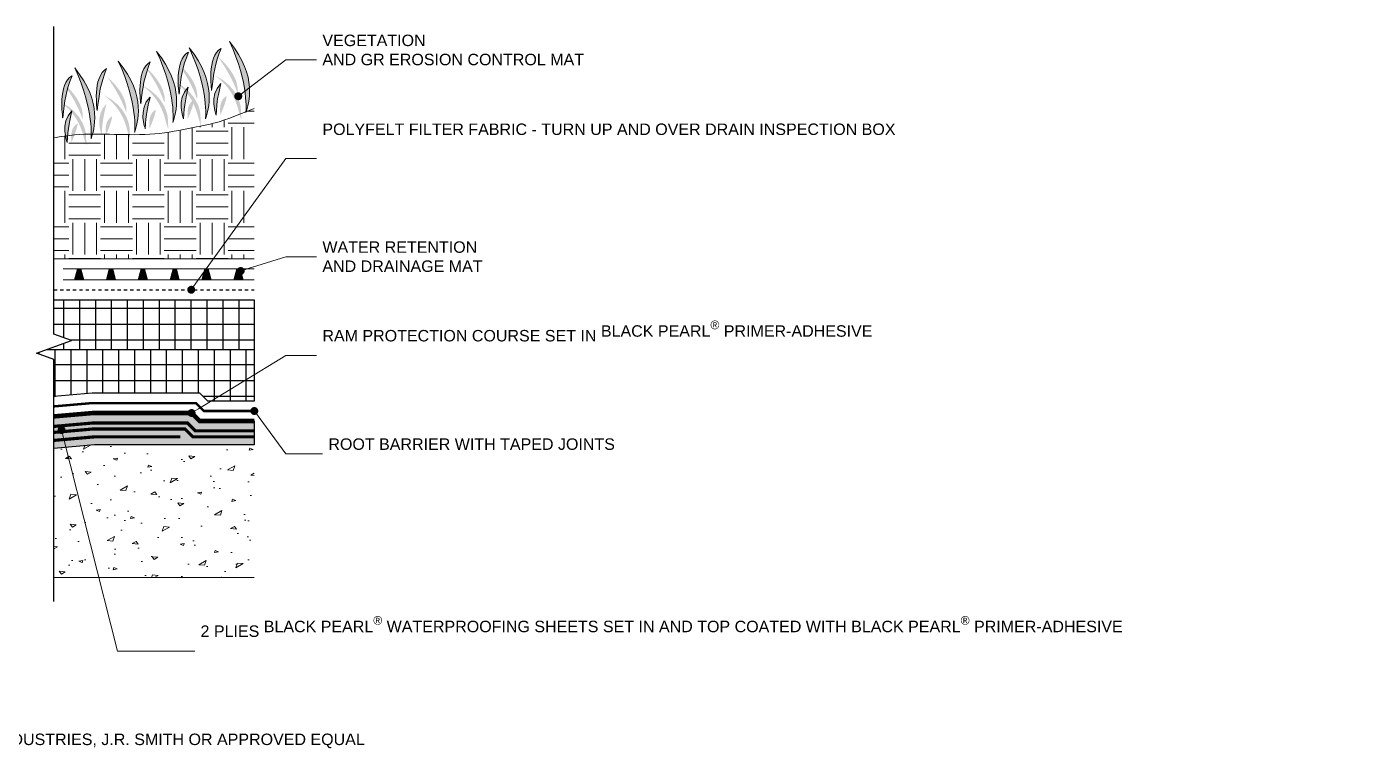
# Model space of a CAD drawing. Header units: inches. Extents: x 413.3 to 509.9, y 60.3 to 83.2.
# Drawn here: x 468.32 to 509.86, y 60.54 to 83.24 of the extents above; entities that cross this region are included whole.
import ezdxf
from ezdxf import colors
from ezdxf.entities.mleader import LeaderData, LeaderLine
from ezdxf.math import Vec2, Vec3

# ---------------------------------------------------------------- set-up
doc = ezdxf.new("R2010")
doc.units = ezdxf.units.IN
doc.header["$MEASUREMENT"] = 0
doc.linetypes.add('Dash', pattern=[0.25, 0.125, -0.125])
doc.linetypes.add('Dashed - Dense', pattern=[0.8, 0.5, -0.3])
doc.layers.get('Defpoints').update_dxf_attribs({"color": 103})
for name, color, linetype, lineweight in [('BP Drainage Mat', 191, 'Continuous', 0), ('BP Others', 190, 'Continuous', 0), ('BP Primer', 2, 'Continuous', 0), ('BP Text', 20, 'Continuous', 0), ('RAM Black Pearl Sheet', 165, 'Continuous', 0)]:
    doc.layers.add(name, color=color, linetype=linetype, lineweight=lineweight)
doc.layers.add('BP Insulation Border', color=8, linetype='Continuous')
doc.layers.add('BP Insulation Foam', color=9, linetype='Continuous')
doc.layers.add('Protection Course', color=99, linetype='Dashed - Dense', lineweight=0, true_color=0x216123)
doc.styles.get("Standard").update_dxf_attribs({"font": 'ARIALN.TTF'})
doc.linetypes.add('ZIGZAG', pattern='A,0.0001,-0.2,[131,ltypeshp.shx,S=0.2,R=0,X=-0.2,Y=0],-0.4,[131,ltypeshp.shx,S=0.2,R=180,X=0.2,Y=0],-0.2', length=0.8001)

# ---------------------------------------------------------------- blocks, each defined once
blk = doc.blocks.new('*U29')
at = {"layer": 'BP Drainage Mat'}
h = blk.add_hatch(color=256, dxfattribs=at)
h.dxf.hatch_style = 1
h.paths.add_polyline_path([(0.5, 0.343), (0.553, 0.343), (0.645, 0), (0.5, 0), (0.355, 0), (0.447, 0.343)])
at = {"layer": 'BP Drainage Mat', "linetype": 'Continuous'}
for points in [[(1, 0.343), (0, 0.343)], [(1, 0), (0, 0)]]:
    blk.add_lwpolyline(points, dxfattribs=at)
blk.add_lwpolyline([(0.5, 0.343), (0.553, 0.343), (0.645, 0), (0.5, 0), (0.355, 0), (0.447, 0.343)], close=True, dxfattribs=at)
blk = doc.blocks.new('*U30')
at = {"layer": 'BP Drainage Mat', "color": 0, "linetype": 'ByBlock', "lineweight": -2, "transparency": 16777216}
for p in [(1655.841, 63.158), (1656.841, 63.158), (1657.841, 63.158), (1658.841, 63.158), (1659.841, 63.158), (1660.841, 63.158)]:
    blk.add_blockref('*U29', p, dxfattribs=at)
blk = doc.blocks.new('_Dot')
at = {"color": 0, "linetype": 'ByBlock', "lineweight": -2}
blk.add_line((-0.5, 0), (-1, 0), dxfattribs=at)
at = {"color": 0, "linetype": 'ByBlock', "const_width": 0.5}
blk.add_lwpolyline([(-0.25, 0, 1), (0.25, 0, 1)], format="xyb", close=True, dxfattribs=at)

msp = doc.modelspace()

# ---------------------------------------------------------------- hatches: boundary and pattern name
at = {"layer": 'BP Insulation Foam'}
h = msp.add_hatch(dxfattribs=at)
h.set_pattern_fill('NET', color=256, scale=4)
h.set_pattern_definition([(0, (471.49276, 73.3994), (0, 0.5), []), (90, (471.49276, 73.3994), (-0.5, 3e-17), [])])
h.paths.add_polyline_path([(467.459, 74.663), (465.228, 74.663), (465.228, 73.1), (467.229, 73.1), (468.009, 73.384), (467.459, 73.584)])
h.paths.add_polyline_path([(475.474, 74.663), (469.181, 74.663), (469.181, 73.584), (469.73, 73.384), (468.95, 73.1), (475.474, 73.1)])
h = msp.add_hatch(dxfattribs=at)
h.set_pattern_fill('NET', color=256, scale=4)
h.set_pattern_definition([(0, (-1222.779, 72.1299), (0, 0.5), []), (90, (-1222.779, 72.1299), (-0.5, 3e-17), [])])
h.paths.add_polyline_path([(467.459, 72.784), (466.91, 72.984), (467.229, 73.1), (465.228, 73.1), (465.228, 71.469), (467.459, 71.664)])
h.paths.add_polyline_path([(475.474, 73.1), (468.95, 73.1), (468.631, 72.984), (469.181, 72.784), (469.181, 71.626), (470.382, 71.731), (473.763, 71.731), (474.013, 71.481), (475.474, 71.481)])
at = {"layer": 'BP Others'}
h = msp.add_hatch(color=73, dxfattribs=at)
h.dxf.hatch_style = 2
edge = h.paths.add_edge_path()
edge.add_spline(control_points=[(475.209, 80.535), (475.209, 80.535), (475.32, 81.441), (474.696, 82.766), (475.596, 81.651), (475.296, 80.823), (475.209, 80.535)], knot_values=[0, 0, 0, 0, 1, 1, 1, 2, 2, 2, 2], degree=3, periodic=0)
h = msp.add_hatch(color=73, dxfattribs=at)
h.dxf.hatch_style = 2
edge = h.paths.add_edge_path()
edge.add_spline(control_points=[(472.918, 80.227), (472.918, 80.227), (473.028, 81.133), (472.405, 82.458), (473.304, 81.344), (473.004, 80.515), (472.918, 80.227)], knot_values=[0, 0, 0, 0, 1, 1, 1, 2, 2, 2, 2], degree=3, periodic=0)
h = msp.add_hatch(color=73, dxfattribs=at)
h.dxf.hatch_style = 2
edge = h.paths.add_edge_path()
edge.add_spline(control_points=[(473.111, 81.115), (473.111, 81.115), (472.951, 82.19), (473.406, 82.436), (473.208, 81.933), (473.179, 81.671), (473.111, 81.115)], knot_values=[0, 0, 0, 0, 1, 1, 1, 2, 2, 2, 2], degree=3, periodic=0)
h = msp.add_hatch(color=73, dxfattribs=at)
h.dxf.hatch_style = 2
edge = h.paths.add_edge_path()
edge.add_spline(control_points=[(473.941, 80.344), (473.941, 80.344), (474.051, 81.25), (473.428, 82.575), (474.327, 81.46), (474.027, 80.632), (473.941, 80.344)], knot_values=[0, 0, 0, 0, 1, 1, 1, 2, 2, 2, 2], degree=3, periodic=0)
h = msp.add_hatch(color=73, dxfattribs=at)
h.dxf.hatch_style = 2
edge = h.paths.add_edge_path()
edge.add_spline(control_points=[(474.134, 81.232), (474.134, 81.232), (473.974, 82.306), (474.429, 82.553), (474.231, 82.05), (474.202, 81.788), (474.134, 81.232)], knot_values=[0, 0, 0, 0, 1, 1, 1, 2, 2, 2, 2], degree=3, periodic=0)
h = msp.add_hatch(color=73, dxfattribs=at)
h.dxf.hatch_style = 2
edge = h.paths.add_edge_path()
edge.add_spline(control_points=[(474.942, 81.157), (474.942, 81.157), (475.076, 81.632), (474.34, 82.285), (474.55, 81.977), (474.806, 81.575), (474.942, 81.157)], knot_values=[0, 0, 0, 0, 1, 1, 1, 2, 2, 2, 2], degree=3, periodic=0)
h = msp.add_hatch(color=73, dxfattribs=at)
h.dxf.hatch_style = 2
edge = h.paths.add_edge_path()
edge.add_spline(control_points=[(470.347, 79.71), (470.347, 79.71), (470.457, 80.617), (469.834, 81.941), (470.734, 80.827), (470.434, 79.998), (470.347, 79.71)], knot_values=[0, 0, 0, 0, 1, 1, 1, 2, 2, 2, 2], degree=3, periodic=0)
h = msp.add_hatch(color=73, dxfattribs=at)
h.dxf.hatch_style = 2
edge = h.paths.add_edge_path()
edge.add_spline(control_points=[(470.54, 80.598), (470.54, 80.598), (470.381, 81.673), (470.836, 81.919), (470.637, 81.416), (470.608, 81.154), (470.54, 80.598)], knot_values=[0, 0, 0, 0, 1, 1, 1, 2, 2, 2, 2], degree=3, periodic=0)
h = msp.add_hatch(color=73, dxfattribs=at)
h.dxf.hatch_style = 2
edge = h.paths.add_edge_path()
edge.add_spline(control_points=[(471.717, 79.919), (471.717, 79.919), (471.827, 80.826), (471.204, 82.15), (472.103, 81.036), (471.804, 80.207), (471.717, 79.919)], knot_values=[0, 0, 0, 0, 1, 1, 1, 2, 2, 2, 2], degree=3, periodic=0)
h = msp.add_hatch(color=73, dxfattribs=at)
h.dxf.hatch_style = 2
edge = h.paths.add_edge_path()
edge.add_spline(control_points=[(471.91, 80.807), (471.91, 80.807), (471.751, 81.882), (472.206, 82.128), (472.007, 81.625), (471.978, 81.363), (471.91, 80.807)], knot_values=[0, 0, 0, 0, 1, 1, 1, 2, 2, 2, 2], degree=3, periodic=0)
h = msp.add_hatch(color=73, dxfattribs=at)
h.dxf.hatch_style = 2
edge = h.paths.add_edge_path()
edge.add_spline(control_points=[(472.65, 80.849), (472.65, 80.849), (472.785, 81.324), (472.049, 81.977), (472.259, 81.669), (472.515, 81.267), (472.65, 80.849)], knot_values=[0, 0, 0, 0, 1, 1, 1, 2, 2, 2, 2], degree=3, periodic=0)
h = msp.add_hatch(color=73, dxfattribs=at)
h.dxf.hatch_style = 2
edge = h.paths.add_edge_path()
edge.add_spline(control_points=[(473.673, 80.966), (473.673, 80.966), (473.808, 81.441), (473.071, 82.094), (473.281, 81.786), (473.537, 81.384), (473.673, 80.966)], knot_values=[0, 0, 0, 0, 1, 1, 1, 2, 2, 2, 2], degree=3, periodic=0)
h = msp.add_hatch(color=73, dxfattribs=at)
h.dxf.hatch_style = 2
edge = h.paths.add_edge_path()
edge.add_spline(control_points=[(469.458, 80.374), (469.458, 80.374), (469.298, 81.449), (469.753, 81.696), (469.555, 81.192), (469.526, 80.93), (469.458, 80.374)], knot_values=[0, 0, 0, 0, 1, 1, 1, 2, 2, 2, 2], degree=3, periodic=0)
h = msp.add_hatch(color=73, dxfattribs=at)
h.dxf.hatch_style = 2
edge = h.paths.add_edge_path()
edge.add_spline(control_points=[(470.079, 80.333), (470.079, 80.333), (470.214, 80.807), (469.478, 81.461), (469.688, 81.152), (469.944, 80.75), (470.079, 80.333)], knot_values=[0, 0, 0, 0, 1, 1, 1, 2, 2, 2, 2], degree=3, periodic=0)
h = msp.add_hatch(color=73, dxfattribs=at)
h.dxf.hatch_style = 2
edge = h.paths.add_edge_path()
edge.add_spline(control_points=[(471.449, 80.541), (471.449, 80.541), (471.584, 81.016), (470.848, 81.669), (471.058, 81.361), (471.314, 80.959), (471.449, 80.541)], knot_values=[0, 0, 0, 0, 1, 1, 1, 2, 2, 2, 2], degree=3, periodic=0)
h = msp.add_hatch(color=73, dxfattribs=at)
h.dxf.hatch_style = 2
edge = h.paths.add_edge_path()
edge.add_spline(control_points=[(473.78, 80.493), (473.78, 80.493), (473.74, 81.149), (472.965, 81.516), (473.672, 80.989), (473.665, 80.444), (473.798, 80.129), (473.798, 80.129), (473.78, 80.493), (473.78, 80.493)], knot_values=[0, 0, 0, 0, 1, 1, 1, 2, 2, 2, 3, 3, 3, 3], degree=3, periodic=0)
h = msp.add_hatch(color=73, dxfattribs=at)
h.dxf.hatch_style = 2
edge = h.paths.add_edge_path()
edge.add_spline(control_points=[(474.276, 80.455), (474.276, 80.455), (474.029, 81.072), (474.423, 81.448), (474.37, 81.213), (474.285, 80.889), (474.276, 80.455)], knot_values=[0, 0, 0, 0, 1, 1, 1, 2, 2, 2, 2], degree=3, periodic=0)
h = msp.add_hatch(color=73, dxfattribs=at)
h.dxf.hatch_style = 2
edge = h.paths.add_edge_path()
edge.add_spline(control_points=[(475.049, 80.684), (475.049, 80.684), (475.009, 81.34), (474.234, 81.707), (474.94, 81.18), (474.934, 80.635), (475.066, 80.32), (475.066, 80.32), (475.049, 80.684), (475.049, 80.684)], knot_values=[0, 0, 0, 0, 1, 1, 1, 2, 2, 2, 3, 3, 3, 3], degree=3, periodic=0)
h = msp.add_hatch(color=73, dxfattribs=at)
h.dxf.hatch_style = 2
edge = h.paths.add_edge_path()
edge.add_spline(control_points=[(471.556, 80.068), (471.556, 80.068), (471.517, 80.724), (470.742, 81.091), (471.448, 80.565), (471.441, 80.02), (471.574, 79.704), (471.574, 79.704), (471.556, 80.068), (471.556, 80.068)], knot_values=[0, 0, 0, 0, 1, 1, 1, 2, 2, 2, 3, 3, 3, 3], degree=3, periodic=0)
h = msp.add_hatch(color=73, dxfattribs=at)
h.dxf.hatch_style = 2
edge = h.paths.add_edge_path()
edge.add_spline(control_points=[(472.052, 80.031), (472.052, 80.031), (471.806, 80.647), (472.199, 81.023), (472.146, 80.788), (472.061, 80.464), (472.052, 80.031)], knot_values=[0, 0, 0, 0, 1, 1, 1, 2, 2, 2, 2], degree=3, periodic=0)
h = msp.add_hatch(color=73, dxfattribs=at)
h.dxf.hatch_style = 2
edge = h.paths.add_edge_path()
edge.add_spline(control_points=[(472.757, 80.376), (472.757, 80.376), (472.717, 81.032), (471.942, 81.399), (472.649, 80.872), (472.642, 80.327), (472.775, 80.012), (472.775, 80.012), (472.757, 80.376), (472.757, 80.376)], knot_values=[0, 0, 0, 0, 1, 1, 1, 2, 2, 2, 3, 3, 3, 3], degree=3, periodic=0)
h = msp.add_hatch(color=73, dxfattribs=at)
h.dxf.hatch_style = 2
edge = h.paths.add_edge_path()
edge.add_spline(control_points=[(473.253, 80.339), (473.253, 80.339), (473.006, 80.955), (473.4, 81.331), (473.347, 81.096), (473.262, 80.772), (473.253, 80.339)], knot_values=[0, 0, 0, 0, 1, 1, 1, 2, 2, 2, 2], degree=3, periodic=0)
h = msp.add_hatch(color=73, dxfattribs=at)
h.dxf.hatch_style = 2
edge = h.paths.add_edge_path()
edge.add_spline(control_points=[(474.412, 80.463), (474.412, 80.463), (474.326, 80.898), (474.589, 81.049), (474.637, 81.104), (474.552, 80.778), (474.412, 80.463)], knot_values=[0, 0, 0, 0, 1, 1, 1, 2, 2, 2, 2], degree=3, periodic=0)
h = msp.add_hatch(dxfattribs=at)
h.set_pattern_fill('EARTH', color=256, scale=4, style=0, double=1)
h.set_pattern_definition([(0, (400.6466, 52.2018), (1, 1), [1, -1]), (0, (400.6466, 52.5768), (1, 1), [1, -1]), (0, (400.6466, 52.9518), (1, 1), [1, -1]), (90, (400.7716, 53.0768), (-1, 1), [1, -1]), (90, (401.1466, 53.0768), (-1, 1), [1, -1]), (90, (401.5216, 53.0768), (-1, 1), [1, -1])])
edge = h.paths.add_edge_path()
edge.add_spline(control_points=[(475.474, 80.662), (475.396, 80.636), (475.319, 80.608), (475.243, 80.579)], knot_values=[1.98503, 1.98503, 1.98503, 1.98503, 2.046359, 2.046359, 2.046359, 2.046359], degree=3, periodic=0)
edge.add_spline(control_points=[(475.243, 80.579), (475.235, 80.576), (475.227, 80.573), (475.22, 80.57)], knot_values=[1.978943, 1.978943, 1.978943, 1.978943, 1.98503, 1.98503, 1.98503, 1.98503], degree=3, periodic=0)
edge.add_spline(control_points=[(475.22, 80.57), (475.216, 80.558), (475.212, 80.546), (475.209, 80.535)], knot_values=[1.962417, 1.962417, 1.962417, 1.962417, 2, 2, 2, 2], degree=3, periodic=0)
edge.add_spline(control_points=[(475.209, 80.535), (475.209, 80.535), (475.211, 80.549), (475.213, 80.577)], knot_values=[0.00001, 0.00001, 0.00001, 0.00001, 0.125009, 0.125009, 0.125009, 0.125009], degree=3, periodic=0)
edge.add_spline(control_points=[(475.22, 80.57), (474.978, 80.477), (474.738, 80.373), (474.493, 80.29)], knot_values=[1.785655, 1.785655, 1.785655, 1.785655, 1.978943, 1.978943, 1.978943, 1.978943], degree=3, periodic=0)
edge.add_spline(control_points=[(474.493, 80.29), (474.463, 80.28), (474.332, 80.238), (474.199, 80.202), (474.096, 80.178)], knot_values=[1.682578, 1.682578, 1.682578, 1.682578, 1.705873, 1.785655, 1.785655, 1.785655, 1.785655], degree=3, periodic=0)
edge.add_spline(control_points=[(474.096, 80.178), (473.917, 80.135), (473.632, 80.081), (473.348, 80.025), (473.244, 80.006)], knot_values=[1.465538, 1.465538, 1.465538, 1.465538, 1.603585, 1.682578, 1.682578, 1.682578, 1.682578], degree=3, periodic=0)
edge.add_spline(control_points=[(473.244, 80.006), (473.071, 79.973), (472.898, 79.941), (472.725, 79.916)], knot_values=[1.333838, 1.333838, 1.333838, 1.333838, 1.465538, 1.465538, 1.465538, 1.465538], degree=3, periodic=0)
edge.add_spline(control_points=[(472.725, 79.916), (472.599, 79.897), (472.378, 79.87), (472.156, 79.855), (472.06, 79.851)], knot_values=[1.166602, 1.166602, 1.166602, 1.166602, 1.261912, 1.333838, 1.333838, 1.333838, 1.333838], degree=3, periodic=0)
edge.add_spline(control_points=[(472.06, 79.851), (471.855, 79.842), (471.648, 79.842), (471.442, 79.845)], knot_values=[1.012311, 1.012311, 1.012311, 1.012311, 1.166602, 1.166602, 1.166602, 1.166602], degree=3, periodic=0)
edge.add_spline(control_points=[(471.442, 79.845), (471.189, 79.849), (470.936, 79.858), (470.683, 79.861)], knot_values=[0.823322, 0.823322, 0.823322, 0.823322, 1.012311, 1.012311, 1.012311, 1.012311], degree=3, periodic=0)
edge.add_spline(control_points=[(470.683, 79.861), (470.605, 79.862), (470.527, 79.863), (470.449, 79.863)], knot_values=[0.764814, 0.764814, 0.764814, 0.764814, 0.823322, 0.823322, 0.823322, 0.823322], degree=3, periodic=0)
edge.add_spline(control_points=[(470.449, 79.863), (470.43, 79.863), (470.411, 79.863), (470.392, 79.862)], knot_values=[0.750563, 0.750563, 0.750563, 0.750563, 0.764814, 0.764814, 0.764814, 0.764814], degree=3, periodic=0)
edge.add_spline(control_points=[(470.392, 79.862), (470.385, 79.862), (470.378, 79.862), (470.371, 79.862)], knot_values=[0.745222, 0.745222, 0.745222, 0.745222, 0.750563, 0.750563, 0.750563, 0.750563], degree=3, periodic=0)
edge.add_spline(control_points=[(470.371, 79.862), (470.365, 79.862), (470.36, 79.862), (470.354, 79.862)], knot_values=[0.741144, 0.741144, 0.741144, 0.741144, 0.745222, 0.745222, 0.745222, 0.745222], degree=3, periodic=0)
edge.add_spline(control_points=[(470.354, 79.862), (470.29, 79.861), (470.225, 79.86), (470.161, 79.857)], knot_values=[0.692561, 0.692561, 0.692561, 0.692561, 0.741144, 0.741144, 0.741144, 0.741144], degree=3, periodic=0)
edge.add_spline(control_points=[(470.161, 79.857), (470.051, 79.853), (469.923, 79.846), (469.796, 79.834), (469.778, 79.832)], knot_values=[0.596062, 0.596062, 0.596062, 0.596062, 0.678775, 0.692561, 0.692561, 0.692561, 0.692561], degree=3, periodic=0)
edge.add_spline(control_points=[(469.778, 79.832), (469.722, 79.827), (469.666, 79.821), (469.611, 79.814)], knot_values=[0.553792, 0.553792, 0.553792, 0.553792, 0.596062, 0.596062, 0.596062, 0.596062], degree=3, periodic=0)
edge.add_spline(control_points=[(469.611, 79.814), (469.611, 79.81), (469.61, 79.807), (469.61, 79.803)], knot_values=[1.826863, 1.826863, 1.826863, 1.826863, 1.835441, 1.835441, 1.835441, 1.835441], degree=3, periodic=0)
edge.add_spline(control_points=[(469.61, 79.803), (469.605, 79.738), (469.601, 79.67), (469.6, 79.598)], knot_values=[1.835441, 1.835441, 1.835441, 1.835441, 2, 2, 2, 2], degree=3, periodic=0)
edge.add_spline(control_points=[(469.592, 79.619), (469.597, 79.606), (469.6, 79.598), (469.6, 79.598)], knot_values=[0.000011, 0.000011, 0.000011, 0.000011, 0.110106, 0.110106, 0.110106, 0.110106], degree=3, periodic=0)
edge.add_spline(control_points=[(469.573, 79.68), (469.58, 79.654), (469.587, 79.634), (469.592, 79.619)], knot_values=[0.110106, 0.110106, 0.110106, 0.110106, 0.222138, 0.222138, 0.222138, 0.222138], degree=3, periodic=0)
edge.add_spline(control_points=[(469.558, 79.737), (469.563, 79.716), (469.568, 79.697), (469.573, 79.68)], knot_values=[0.222138, 0.222138, 0.222138, 0.222138, 0.294624, 0.294624, 0.294624, 0.294624], degree=3, periodic=0)
edge.add_spline(control_points=[(469.558, 79.737), (469.553, 79.758), (469.549, 79.78), (469.544, 79.805)], knot_values=[0.294624, 0.294624, 0.294624, 0.294624, 0.366869, 0.366869, 0.366869, 0.366869], degree=3, periodic=0)
edge.add_spline(control_points=[(469.544, 79.805), (469.519, 79.801), (469.494, 79.798), (469.469, 79.794)], knot_values=[0.517885, 0.517885, 0.517885, 0.517885, 0.536853, 0.536853, 0.536853, 0.536853], degree=3, periodic=0)
edge.add_spline(control_points=[(469.469, 79.794), (469.373, 79.78), (469.277, 79.763), (469.181, 79.744)], knot_values=[0.444184, 0.444184, 0.444184, 0.444184, 0.517885, 0.517885, 0.517885, 0.517885], degree=3, periodic=0)
edge.add_line((469.181, 79.744), (469.181, 75.944))
edge.add_line((469.181, 75.944), (475.474, 75.944))
edge.add_line((475.474, 75.944), (475.474, 80.662))
h = msp.add_hatch(color=73, dxfattribs=at)
h.dxf.hatch_style = 2
edge = h.paths.add_edge_path()
edge.add_spline(control_points=[(469.6, 79.598), (469.6, 79.598), (469.353, 80.215), (469.747, 80.591), (469.694, 80.355), (469.609, 80.032), (469.6, 79.598)], knot_values=[0, 0, 0, 0, 1, 1, 1, 2, 2, 2, 2], degree=3, periodic=0)
h = msp.add_hatch(color=73, dxfattribs=at)
h.dxf.hatch_style = 2
edge = h.paths.add_edge_path()
edge.add_spline(control_points=[(470.187, 79.859), (470.187, 79.859), (470.147, 80.515), (469.372, 80.883), (470.078, 80.356), (470.072, 79.811), (470.204, 79.495), (470.204, 79.495), (470.187, 79.859), (470.187, 79.859)], knot_values=[0, 0, 0, 0, 1, 1, 1, 2, 2, 2, 3, 3, 3, 3], degree=3, periodic=0)
h = msp.add_hatch(color=73, dxfattribs=at)
h.dxf.hatch_style = 2
edge = h.paths.add_edge_path()
edge.add_spline(control_points=[(470.682, 79.822), (470.682, 79.822), (470.436, 80.438), (470.829, 80.814), (470.777, 80.579), (470.691, 80.255), (470.682, 79.822)], knot_values=[0, 0, 0, 0, 1, 1, 1, 2, 2, 2, 2], degree=3, periodic=0)
h = msp.add_hatch(color=73, dxfattribs=at)
h.dxf.hatch_style = 2
edge = h.paths.add_edge_path()
edge.add_spline(control_points=[(472.188, 80.038), (472.188, 80.038), (472.103, 80.473), (472.365, 80.624), (472.413, 80.679), (472.329, 80.353), (472.188, 80.038)], knot_values=[0, 0, 0, 0, 1, 1, 1, 2, 2, 2, 2], degree=3, periodic=0)
h = msp.add_hatch(color=73, dxfattribs=at)
h.dxf.hatch_style = 2
edge = h.paths.add_edge_path()
edge.add_spline(control_points=[(473.389, 80.346), (473.389, 80.346), (473.303, 80.781), (473.566, 80.932), (473.614, 80.987), (473.529, 80.661), (473.389, 80.346)], knot_values=[0, 0, 0, 0, 1, 1, 1, 2, 2, 2, 2], degree=3, periodic=0)
h = msp.add_hatch(color=73, dxfattribs=at)
h.dxf.hatch_style = 2
edge = h.paths.add_edge_path()
edge.add_spline(control_points=[(469.736, 79.606), (469.736, 79.606), (469.65, 80.04), (469.913, 80.191), (469.961, 80.247), (469.876, 79.92), (469.736, 79.606)], knot_values=[0, 0, 0, 0, 1, 1, 1, 2, 2, 2, 2], degree=3, periodic=0)
h = msp.add_hatch(color=73, dxfattribs=at)
h.dxf.hatch_style = 2
edge = h.paths.add_edge_path()
edge.add_spline(control_points=[(470.818, 79.829), (470.818, 79.829), (470.733, 80.264), (470.996, 80.415), (471.044, 80.47), (470.959, 80.144), (470.818, 79.829)], knot_values=[0, 0, 0, 0, 1, 1, 1, 2, 2, 2, 2], degree=3, periodic=0)
h = msp.add_hatch(dxfattribs=at)
h.set_pattern_fill('CONCRETE', color=256, scale=3)
h.set_pattern_definition([(9.6028, (308.7941, 42.2107), (0.541903, 1.607184), [0.12861, -3.097972]), (157.953, (308.8993, 42.1681), (-0.541903, -1.607184), [0.11351, -2.734193]), (71.3671, (308.8993, 42.168), (-2.63947, 1.068933), [0.067605, -1.628478]), (9.6028, (309.8753, 41.948), (0.541903, 1.607184), [0.12861, -3.097972]), (157.953, (310.0021, 41.9694), (-0.541903, -1.607184), [0.11351, -2.734193]), (71.3671, (309.8753, 41.948), (-2.63947, 1.068933), [0.067605, -1.628478]), (29.9515, (311.2327, 42.2172), (-2.097564, 2.676116), [0.13778, -4.15939]), (128.0897, (311.2327, 42.217), (-3.72327, -2.14544), [0.10902, -3.29118]), (174.7908, (311.352, 42.286), (2.097564, -2.676116), [0.18741, -5.65757]), (29.9515, (308.7883, 43.4183), (-2.097564, 2.676116), [0.13778, -4.15939]), (128.0897, (308.7883, 43.4183), (-3.72327, -2.14544), [0.10902, -3.29118]), (174.7908, (308.9077, 43.487), (2.097564, -2.676116), [0.18741, -5.65757]), (29.9515, (311.7026, 43.8766), (-2.097564, 2.676116), [0.13778, -4.15939]), (128.0897, (311.7026, 43.8766), (-3.72327, -2.14544), [0.10902, -3.29118]), (174.7908, (311.822, 43.9454), (2.097564, -2.676116), [0.18741, -5.65757]), (29.9515, (310.3798, 42.699), (-2.097564, 2.676116), [0.13778, -4.15939]), (128.0897, (310.5664, 42.682), (-3.72327, -2.14544), [0.10902, -3.29118]), (174.7908, (310.5664, 42.6821), (2.097564, -2.676116), [0.18741, -5.65757]), (29.9515, (309.9747, 41.106), (-2.097564, 2.676116), [0.13778, -4.15939]), (128.0897, (310.1613, 41.089), (-3.72327, -2.14544), [0.10902, -3.29118]), (174.7908, (310.1613, 41.089), (2.097564, -2.676116), [0.18741, -5.65757]), (29.9515, (313.1126, 41.697), (-2.097564, 2.676116), [0.13778, -4.15939]), (128.0897, (313.299, 41.68), (-3.72327, -2.14544), [0.10902, -3.29118]), (174.7908, (313.2992, 41.68), (2.097564, -2.676116), [0.18741, -5.65757]), (29.9515, (312.328, 41.791), (1.62571, 4.82155), [0.26361, -8.33072]), (71.367, (312.5067, 41.7747), (-5.82084, 0.53068), [0.15607, -4.93218]), (174.7908, (312.5067, 41.7747), (-1.62571, -4.82155), [0.17928, -5.6657]), (29.9515, (309.383, 41.5664), (1.62571, 4.82155), [0.26361, -8.33072]), (71.367, (309.5615, 41.55), (-5.82084, 0.53068), [0.15607, -4.93218]), (174.7908, (309.5615, 41.55), (-1.62571, -4.82155), [0.17928, -5.6657]), (29.9515, (312.732, 43.3804), (1.62571, 4.82155), [0.26361, -8.33072]), (71.367, (312.9105, 43.364), (-5.82084, 0.53068), [0.15607, -4.93218]), (174.7908, (312.9105, 43.364), (-1.62571, -4.82155), [0.17928, -5.6657]), (29.9515, (309.878, 43.1334), (1.62571, 4.82155), [0.26361, -8.33072]), (71.367, (310.0564, 43.117), (-5.82084, 0.53068), [0.15607, -4.93218]), (174.7908, (310.0564, 43.117), (-1.62571, -4.82155), [0.17928, -5.6657]), (29.9515, (310.2845, 44.5408), (1.62571, 4.82155), [0.26361, -8.33072]), (71.367, (310.463, 44.5245), (-5.82084, 0.53068), [0.15607, -4.93218]), (174.7908, (310.463, 44.5245), (-1.62571, -4.82155), [0.17928, -5.6657]), (29.9515, (313.3215, 45.0074), (1.62571, 4.82155), [0.26361, -8.33072]), (71.367, (313.5, 44.991), (-5.82084, 0.53068), [0.15607, -4.93218]), (174.7908, (313.5, 44.991), (-1.62571, -4.82155), [0.17928, -5.6657]), (29.9515, (307.877, 41.0976), (1.62571, 4.82155), [0.26361, -8.33072]), (71.367, (307.877, 41.0976), (-5.82084, 0.53068), [0.15607, -4.93218]), (174.7908, (308.1054, 41.229), (-1.62571, -4.82155), [0.17928, -5.6657]), (29.9515, (308.2275, 42.6145), (1.62571, 4.82155), [0.26361, -8.33072]), (71.367, (308.2275, 42.6145), (-5.82084, 0.53068), [0.15607, -4.93218]), (174.7908, (308.456, 42.746), (-1.62571, -4.82155), [0.17928, -5.6657]), (29.9515, (308.4844, 44.1383), (1.62571, 4.82155), [0.26361, -8.33072]), (71.367, (308.4844, 44.1383), (-5.82084, 0.53068), [0.15607, -4.93218]), (174.7908, (308.713, 44.27), (-1.62571, -4.82155), [0.17928, -5.6657]), (29.9515, (310.5413, 41.4697), (1.62571, 4.82155), [0.26361, -8.33072]), (71.367, (310.541, 41.4697), (-5.82084, 0.53068), [0.15607, -4.93218]), (174.7908, (310.7697, 41.6013), (-1.62571, -4.82155), [0.17928, -5.6657]), (29.9515, (311.1328, 43.0967), (1.62571, 4.82155), [0.26361, -8.33072]), (71.367, (311.133, 43.0967), (-5.82084, 0.53068), [0.15607, -4.93218]), (174.7908, (311.361, 43.2283), (-1.62571, -4.82155), [0.17928, -5.6657]), (29.9515, (311.5817, 44.662), (1.62571, 4.82155), [0.26361, -8.33072]), (71.367, (311.582, 44.662), (-5.82084, 0.53068), [0.15607, -4.93218]), (174.7908, (311.81, 44.7935), (-1.62571, -4.82155), [0.17895, -5.66528]), (30, (310.7927, 40.9415), (-0.67868, 4.7105), [0, -2.625]), (45, (307.2927, 44.4415), (0.64009, 7.04096), [0, -1.75]), (60, (309.043, 41.6415), (-4.61817, 5.12975), [0, -0.875]), (15, (307.9927, 42.6915), (1.5544902, 0.9600444), [0, -1.4]), (75, (309.0427, 42.6915), (-1.080536, 1.376569), [0, -2.1]), (120, (310.7927, 43.3915), (-2.15149, 0.57649), [0, -1.75]), (90, (311.4927, 42.6915), (-2.1, 0.7), [0, -1.225])])
h.paths.add_polyline_path([(469.181, 69.995), (470.453, 70.106), (475.474, 70.106), (475.474, 65.941), (469.181, 65.941)])
h.paths.add_polyline_path([(461.234, 69.461), (463.078, 69.461), (467.459, 69.845), (467.459, 65.941), (461.234, 65.941)])
at = {"layer": 'BP Primer'}
h = msp.add_hatch(dxfattribs=at)
h.set_pattern_fill('WOOD6', color=6, scale=0.2, pattern_type=2)
h.set_pattern_definition([(216.8699, (-1222.698988, 36.329906), (0.5999999836, 0.40000002465), [0.1, -0.9]), (206.5651, (-1222.57899, 36.26991), (-0.1999998316, -0.200000262), [0.2236068, -0.2236068]), (198.4349, (-1222.57899, 36.169906), (-0.400000087, -0.1999996806), [0.1264912, -0.5059644])])
h.paths.add_polyline_path([(469.181, 70.999), (469.181, 69.995), (470.453, 70.106), (475.474, 70.106), (475.474, 70.856), (473.754, 70.856), (473.504, 71.106), (470.409, 71.106)])
h.paths.add_polyline_path([(467.459, 69.845), (467.459, 70.848), (463.3, 70.484), (462.694, 71.042), (460.119, 71.042), (460.119, 69.783), (460.206, 69.539), (461.032, 70.018), (461.229, 70.093), (462.412, 70.093), (462.412, 69.461), (463.078, 69.461)])

# ---------------------------------------------------------------- linework, layer by layer
at = {"linetype": 'Continuous'}
msp.add_lwpolyline([(469.181, 65.187), (469.181, 72.784), (468.631, 72.984), (469.73, 73.384), (469.181, 73.584), (469.181, 83.241)], dxfattribs=at)
at = {"linetype": 'Dash', "ltscale": 0.5}
msp.add_lwpolyline([(469.181, 74.975), (475.474, 74.975)], dxfattribs=at)
at = {"layer": 'BP Drainage Mat'}
msp.add_line((475.474, 75.288), (469.545, 75.288), dxfattribs=at)
at = {"layer": 'BP Insulation Border'}
msp.add_line((468.95, 73.1), (475.474, 73.1), dxfattribs=at)
msp.add_lwpolyline([(469.181, 74.663), (475.474, 74.663), (475.474, 71.481), (474.013, 71.481), (473.763, 71.731), (470.382, 71.731), (469.181, 71.626)], dxfattribs=at)
at = {"layer": 'BP Others'}
for p, q in [((469.181, 74.663), (475.474, 74.663)), ((470.453, 70.106), (469.181, 69.995)), ((475.474, 70.106), (470.453, 70.106)), ((469.181, 65.941), (475.474, 65.941))]:
    msp.add_line(p, q, dxfattribs=at)
msp.add_lwpolyline([(475.474, 75.944), (469.181, 75.944)], dxfattribs=at)
at = {"layer": 'BP Others', "color": 73}
for points in [[(475.209, 80.535), (475.209, 80.535), (475.32, 81.441), (474.696, 82.766), (475.596, 81.651), (475.296, 80.823), (475.209, 80.535)], [(472.918, 80.227), (472.918, 80.227), (473.028, 81.133), (472.405, 82.458), (473.304, 81.344), (473.004, 80.515), (472.918, 80.227)], [(473.941, 80.344), (473.941, 80.344), (474.051, 81.25), (473.428, 82.575), (474.327, 81.46), (474.027, 80.632), (473.941, 80.344)], [(471.717, 79.919), (471.717, 79.919), (471.827, 80.826), (471.204, 82.15), (472.103, 81.036), (471.804, 80.207), (471.717, 79.919)], [(471.91, 80.807), (471.91, 80.807), (471.751, 81.882), (472.206, 82.128), (472.007, 81.625), (471.978, 81.363), (471.91, 80.807)], [(474.276, 80.455), (474.276, 80.455), (474.029, 81.072), (474.423, 81.448), (474.37, 81.213), (474.285, 80.889), (474.276, 80.455)], [(472.052, 80.031), (472.052, 80.031), (471.806, 80.647), (472.199, 81.023), (472.146, 80.788), (472.061, 80.464), (472.052, 80.031)], [(473.253, 80.339), (473.253, 80.339), (473.006, 80.955), (473.4, 81.331), (473.347, 81.096), (473.262, 80.772), (473.253, 80.339)], [(469.6, 79.598), (469.6, 79.598), (469.353, 80.215), (469.747, 80.591), (469.694, 80.355), (469.609, 80.032), (469.6, 79.598)]]:
    msp.add_open_spline(points, degree=3, knots=[0, 0, 0, 0, 1, 1, 1, 2, 2, 2, 2], dxfattribs=at)
for points in [[(473.111, 81.115), (473.111, 81.115), (472.951, 82.19), (473.406, 82.436)], [(473.406, 82.436), (473.208, 81.933), (473.179, 81.671), (473.111, 81.115)], [(474.134, 81.232), (474.134, 81.232), (473.974, 82.306), (474.429, 82.553)], [(474.429, 82.553), (474.231, 82.05), (474.202, 81.788), (474.134, 81.232)], [(470.347, 79.71), (470.347, 79.71), (470.457, 80.617), (469.834, 81.941)], [(469.834, 81.941), (470.734, 80.827), (470.434, 79.998), (470.347, 79.71)], [(470.54, 80.598), (470.54, 80.598), (470.381, 81.673), (470.836, 81.919)], [(470.836, 81.919), (470.637, 81.416), (470.608, 81.154), (470.54, 80.598)], [(469.458, 80.374), (469.458, 80.374), (469.298, 81.449), (469.753, 81.696)], [(469.753, 81.696), (469.555, 81.192), (469.526, 80.93), (469.458, 80.374)]]:
    msp.add_open_spline(points, degree=3, dxfattribs=at)
at = {"layer": 'BP Others'}
msp.add_open_spline([(469.181, 79.744), (469.397, 79.786), (470.437, 79.941), (471.928, 79.739), (473.439, 80.046), (474.499, 80.245), (475.115, 80.543), (475.474, 80.662)], degree=3, knots=[0.444184, 0.444184, 0.444184, 0.444184, 0.609848, 1.238528, 1.544532, 1.76236, 2.046359, 2.046359, 2.046359, 2.046359], dxfattribs=at)
at = {"layer": 'Defpoints'}
msp.add_lwpolyline([(469.181, 70.999), (470.409, 71.106), (473.504, 71.106), (473.754, 70.856), (475.474, 70.856), (475.474, 70.106), (470.453, 70.106), (469.181, 69.995)], dxfattribs=at)
at = {"layer": 'Protection Course', "linetype": 'ZIGZAG', "ltscale": 0.1, "const_width": 0.075}
msp.add_lwpolyline([(475.474, 71.169), (473.884, 71.169), (473.634, 71.419), (470.395, 71.419), (469.181, 71.313)], dxfattribs=at)
at = {"layer": 'Protection Course', "linetype": 'Continuous', "ltscale": 0.2, "const_width": 0.141}
msp.add_lwpolyline([(475.474, 70.856), (473.754, 70.856), (473.504, 71.106), (470.409, 71.106), (469.181, 70.999)], dxfattribs=at)
at = {"layer": 'RAM Black Pearl Sheet', "const_width": 0.1}
for points in [[(475.474, 70.544), (473.625, 70.544), (473.375, 70.794), (470.423, 70.794), (469.181, 70.685)], [(475.474, 70.356), (473.547, 70.356), (473.297, 70.606), (470.431, 70.606), (469.181, 70.497)], [(473.147, 70.356), (470.442, 70.356), (469.181, 70.246)]]:
    msp.add_lwpolyline(points, dxfattribs=at)

# ---------------------------------------------------------------- block references
at = {"layer": 'BP Drainage Mat', "xscale": -1}
msp.add_blockref('*U30', (2131.315, 12.13), dxfattribs=at)

# ---------------------------------------------------------------- leaders
at = {"layer": 'BP Text'}
ml = msp.add_multileader_mtext('Standard', dxfattribs=at)
ml.set_content('{\\fArial|b0|i0|c0|p34;VEGETATION \\PAND GR EROSION CONTROL MAT}', color=256)
ml.set_leader_properties(color=256, lineweight=0)
ml.set_arrow_properties(name='DOT')
ml.build(insert=Vec2(0, 0))
ml.multileader.update_dxf_attribs({"text_left_attachment_type": 2, "text_right_attachment_type": 2, "dogleg_length": 0.36, "arrow_head_size": 0.25, "scale": 4})
ctx = ml.context
ctx.base_point, ctx.scale, ctx.char_height, ctx.arrow_head_size, ctx.landing_gap_size, ctx.plane_origin = Vec3(477.431, 82.191), 4, 0.36, 0.25, 0.18, Vec3(429.999, 85.691)
ctx.left_attachment, ctx.right_attachment = 2, 2
notes = []
notes.append((ctx, [(0, (1, 1, 0), (476.464, 82.191), (1, 0), 0.967, [(0, [(474.97, 81.051)], 0, [])])]))
ctx.mtext.insert, ctx.mtext.width, ctx.mtext.flow_direction = Vec3(477.611, 82.984), 5.41103, 5
ml = msp.add_multileader_mtext('Standard', dxfattribs=at)
ml.set_content('{\\fArial|b0|i0|c0|p34;POLYFELT FILTER FABRIC - TURN UP AND OVER DRAIN INSPECTION BOX}', color=256)
ml.set_leader_properties(color=256, lineweight=0)
ml.set_arrow_properties(name='DOT')
ml.build(insert=Vec2(0, 0))
ml.multileader.update_dxf_attribs({"text_left_attachment_type": 2, "text_right_attachment_type": 2, "dogleg_length": 0.36, "arrow_head_size": 0.25, "scale": 4})
ctx = ml.context
ctx.base_point, ctx.scale, ctx.char_height, ctx.arrow_head_size, ctx.landing_gap_size, ctx.plane_origin = Vec3(477.431, 79.098), 4, 0.36, 0.25, 0.18, Vec3(431.83, 77.187)
ctx.left_attachment, ctx.right_attachment = 2, 2
notes.append((ctx, [(0, (1, 1, 0), (476.464, 79.098), (1, 0), 0.967, [(0, [(473.493, 74.975)], 0, [])])]))
ctx.mtext.insert, ctx.mtext.width, ctx.mtext.flow_direction = Vec3(477.611, 80.194), 5.32938, 5
ml = msp.add_multileader_mtext('Standard', dxfattribs=at)
ml.set_content('{\\fArial|b0|i0|c0|p34;WATER RETENTION \\PAND DRAINAGE MAT}', color=256)
ml.set_leader_properties(color=256, lineweight=0)
ml.set_arrow_properties(name='DOT')
ml.build(insert=Vec2(0, 0))
ml.multileader.update_dxf_attribs({"text_left_attachment_type": 2, "text_right_attachment_type": 2, "dogleg_length": 0.36, "arrow_head_size": 0.25, "scale": 4})
ctx = ml.context
ctx.base_point, ctx.scale, ctx.char_height, ctx.arrow_head_size, ctx.landing_gap_size, ctx.plane_origin = Vec3(477.431, 76.005), 4, 0.36, 0.25, 0.18, Vec3(430.749, 79.749)
ctx.left_attachment, ctx.right_attachment = 2, 2
notes.append((ctx, [(0, (1, 1, 0), (476.464, 76.005), (1, 0), 0.967, [(0, [(475.045, 75.563)], 0, [])])]))
ctx.mtext.insert, ctx.mtext.width, ctx.mtext.flow_direction = Vec3(477.611, 76.495), 8.06214, 5
ml = msp.add_multileader_mtext('Standard', dxfattribs=at)
ml.set_content('{\\fArial|b0|i0|c0|p34;RAM PROTECTION COURSE SET IN \\A1;BLACK PEARL\\H0.75833x;\\S®^;\\H1.31869x; PRIMER-ADHESIVE}', color=256)
ml.set_leader_properties(color=256, lineweight=0)
ml.set_arrow_properties(name='DOT')
ml.build(insert=Vec2(0, 0))
ml.multileader.update_dxf_attribs({"text_left_attachment_type": 2, "text_right_attachment_type": 2, "dogleg_length": 0.36, "arrow_head_size": 0.25, "scale": 4})
ctx = ml.context
ctx.base_point, ctx.scale, ctx.char_height, ctx.arrow_head_size, ctx.landing_gap_size, ctx.plane_origin = Vec3(477.431, 72.912), 4, 0.36, 0.25, 0.18, Vec3(435.282, 87.749)
ctx.left_attachment, ctx.right_attachment = 2, 2
notes.append((ctx, [(0, (1, 1, 0), (476.464, 72.912), (1, 0), 0.967, [(0, [(473.504, 71.106)], 0, [])])]))
ctx.mtext.insert, ctx.mtext.width, ctx.mtext.flow_direction = Vec3(477.611, 74.008), 5.31144, 5
ml = msp.add_multileader_mtext('Standard', dxfattribs=at)
ml.set_content('\\A1;{\\fArial|b0|i0|c0|p34;STAINLESS STEEL GRATE}', color=256)
ml.set_leader_properties(color=256, lineweight=0)
ml.set_arrow_properties(name='DOT')
ml.build(insert=Vec2(0, 0))
ml.multileader.update_dxf_attribs({"text_left_attachment_type": 2, "text_right_attachment_type": 2, "dogleg_length": 0.36, "arrow_head_size": 0.25, "scale": 4})
ctx = ml.context
ctx.base_point, ctx.scale, ctx.char_height, ctx.arrow_head_size, ctx.landing_gap_size, ctx.plane_origin = Vec3(460.264, 62.087), 4, 0.36, 0.25, 0.18, Vec3(501.622, 59.417)
ctx.left_attachment, ctx.right_attachment = 2, 2
notes.append((ctx, [(1, (1, 1, 0), (459.148, 62.087), (1, 0), 1.116, [(1, [(456.512, 71.042)], 0, [])])]))
ctx.mtext.insert, ctx.mtext.width, ctx.mtext.flow_direction = Vec3(460.444, 62.273), 8.51843, 5
ml = msp.add_multileader_mtext('Standard', dxfattribs=at)
ml.set_content('{\\fArial|b0|i0|c0|p34;ROOT BARRIER WITH TAPED JOINTS}', color=256)
ml.set_leader_properties(color=256, lineweight=0)
ml.set_arrow_properties(name='DOT')
ml.build(insert=Vec2(0, 0))
ml.multileader.update_dxf_attribs({"text_left_attachment_type": 2, "text_right_attachment_type": 2, "dogleg_length": 0.36, "arrow_head_size": 0.25, "scale": 4})
ctx = ml.context
ctx.base_point, ctx.scale, ctx.char_height, ctx.arrow_head_size, ctx.landing_gap_size, ctx.plane_origin = Vec3(477.619, 69.819), 4, 0.36, 0.25, 0.18, Vec3(432.955, 74.791)
ctx.left_attachment, ctx.right_attachment = 2, 2
notes.append((ctx, [(0, (1, 1, 0), (476.464, 69.819), (1, 0), 1.155, [(0, [(475.474, 71.169)], 0, [])])]))
ctx.mtext.insert, ctx.mtext.width, ctx.mtext.flow_direction = Vec3(477.799, 70.309), 5.15359, 5
ml = msp.add_multileader_mtext('Standard', dxfattribs=at)
ml.set_content('{\\fArial|b0|i0|c0|p34;2 PLIES \\A1;BLACK PEARL\\H0.75833x;\\S®^;\\H1.31869x; WATERPROOFING SHEETS SET IN AND TOP COATED WITH BLACK PEARL\\H0.75833x;\\S®^;\\H1.31869x; PRIMER-ADHESIVE}', color=256)
ml.set_leader_properties(color=256, lineweight=0)
ml.set_arrow_properties(name='DOT')
ml.build(insert=Vec2(0, 0))
ml.multileader.update_dxf_attribs({"text_left_attachment_type": 2, "text_right_attachment_type": 2, "dogleg_length": 0.36, "arrow_head_size": 0.25, "scale": 4})
ctx = ml.context
ctx.base_point, ctx.scale, ctx.char_height, ctx.arrow_head_size, ctx.landing_gap_size, ctx.plane_origin = Vec3(473.606, 63.634), 4, 0.36, 0.25, 0.18, Vec3(445.863, 96.341)
ctx.left_attachment, ctx.right_attachment = 2, 2
notes.append((ctx, [(0, (1, 1, 0), (471.175, 63.634), (1, 0), 2.431, [(1, [(469.421, 70.571)], 0, [])])]))
ctx.mtext.insert, ctx.mtext.width, ctx.mtext.flow_direction = Vec3(473.786, 64.732), 8.87837, 5
ml = msp.add_multileader_mtext('Standard', dxfattribs=at)
ml.set_content('\\A1;{\\fArial|b0|i0|c0|p34;DRAIN ASSEMBLY BY ZURN INDUSTRIES, J.R. SMITH OR APPROVED EQUAL}', color=256)
ml.set_leader_properties(color=256, lineweight=0)
ml.set_arrow_properties(name='DOT')
ml.build(insert=Vec2(0, 0))
ml.multileader.update_dxf_attribs({"text_left_attachment_type": 2, "text_right_attachment_type": 2, "dogleg_length": 0.36, "arrow_head_size": 0.25, "scale": 4})
ctx = ml.context
ctx.base_point, ctx.scale, ctx.char_height, ctx.arrow_head_size, ctx.landing_gap_size, ctx.plane_origin = Vec3(460.264, 60.541), 4, 0.36, 0.25, 0.18, Vec3(504.396, 57.875)
ctx.left_attachment, ctx.right_attachment = 2, 2
notes.append((ctx, [(1, (1, 1, 0), (459.148, 60.541), (1, 0), 1.116, [(1, [(456.716, 62.342)], 0, [])])]))
ctx.mtext.insert, ctx.mtext.width, ctx.mtext.flow_direction = Vec3(460.444, 61.041), 11.05832, 5
for ctx, leaders in notes:
    for number, flags, end, landing, length, lines in leaders:
        leader = LeaderData()
        leader.index, (leader.has_last_leader_line, leader.has_dogleg_vector, leader.attachment_direction) = number, flags
        leader.last_leader_point, leader.dogleg_vector, leader.dogleg_length = Vec3(end), Vec3(landing), length
        for number, points, colour, breaks in lines:
            line = LeaderLine()
            line.index, line.vertices, line.color, line.breaks = number, Vec3.list(points), colors.encode_raw_color(colour), breaks
            leader.lines.append(line)
        ctx.leaders.append(leader)

doc.saveas('drawing.dxf')
